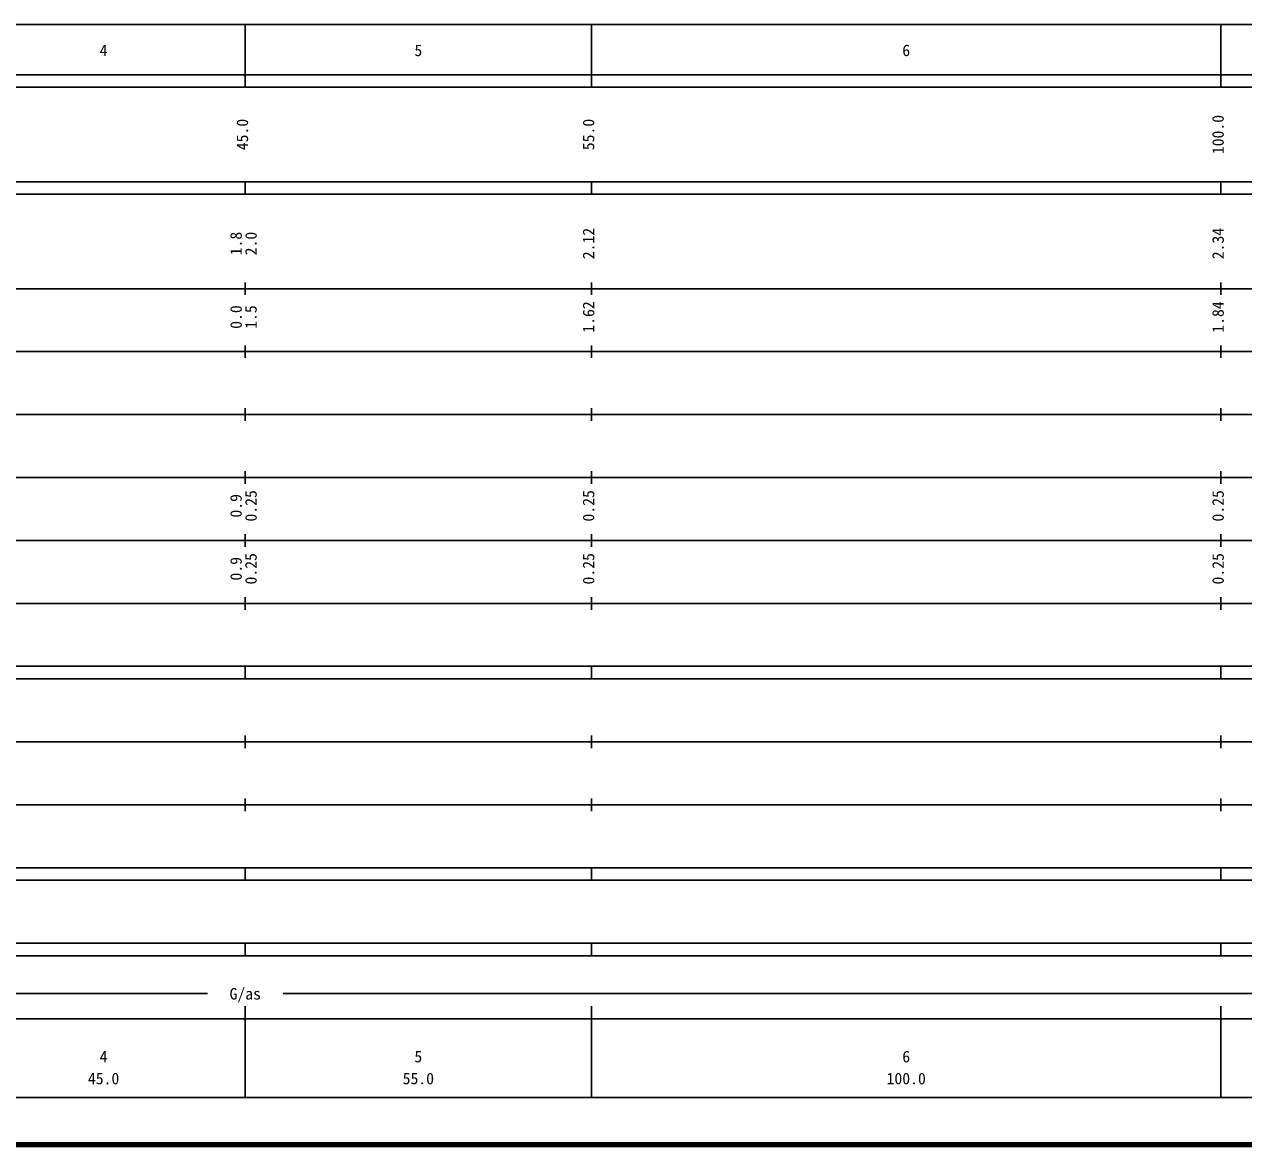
# Model space of a CAD drawing. Units: millimetres on the paper, enlarged 1000 times. Extents: x 40000 to 680000, y 20000 to 380000.
# Drawn here: x 277915 to 471602, y 20000 to 198000 of the extents above; entities that cross this region are included whole.
import ezdxf
from ezdxf.enums import TextEntityAlignment as Align

# ---------------------------------------------------------------- set-up
doc = ezdxf.new("R2010")
doc.units = ezdxf.units.MM
doc.header["$LTSCALE"] = 1000
doc.layers.add('M-TTL', color=2, linetype='Continuous', lineweight=140)
doc.layers.add('M-TTL-BAND', color=7, linetype='Continuous', lineweight=25)
doc.styles.add('ＭＳ ゴシック', font='')
doc.styles.get('ＭＳ ゴシック').set_extended_font_data('MS Gothic')

msp = doc.modelspace()

# ---------------------------------------------------------------- linework, layer by layer
at = {"layer": 'M-TTL'}
msp.add_line((40000, 20000), (680000, 20000), dxfattribs=at)
at = {"layer": 'M-TTL-BAND'}
for p, q in [((68000, 198000), (579000, 198000)), ((313000, 188000), (313000, 198000)), ((368000, 188000), (368000, 198000)), ((468000, 188000), (468000, 198000)), ((40000, 190000), (579000, 190000)), ((40000, 188000), (579000, 188000)), ((40000, 173000), (579000, 173000)), ((313000, 171000), (313000, 173000)), ((368000, 171000), (368000, 173000)), ((468000, 171000), (468000, 173000)), ((40000, 171000), (579000, 171000)), ((313000, 155000), (313000, 157000)), ((368000, 155000), (368000, 157000)), ((468000, 155000), (468000, 157000)), ((40000, 156000), (579000, 156000)), ((46000, 146000), (579000, 146000)), ((313000, 145000), (313000, 147000)), ((368000, 145000), (368000, 147000)), ((468000, 145000), (468000, 147000)), ((52000, 136000), (579000, 136000)), ((313000, 135000), (313000, 137000)), ((368000, 135000), (368000, 137000)), ((468000, 135000), (468000, 137000)), ((46000, 126000), (579000, 126000)), ((313000, 125000), (313000, 127000)), ((368000, 125000), (368000, 127000)), ((468000, 125000), (468000, 127000)), ((313000, 115000), (313000, 117000)), ((368000, 115000), (368000, 117000)), ((468000, 115000), (468000, 117000)), ((52000, 116000), (579000, 116000)), ((313000, 105000), (313000, 107000)), ((368000, 105000), (368000, 107000)), ((468000, 105000), (468000, 107000)), ((46000, 106000), (579000, 106000)), ((40000, 96000), (579000, 96000)), ((313000, 94000), (313000, 96000)), ((368000, 94000), (368000, 96000)), ((468000, 94000), (468000, 96000)), ((40000, 94000), (579000, 94000)), ((49000, 84000), (579000, 84000)), ((313000, 83000), (313000, 85000)), ((368000, 83000), (368000, 85000)), ((468000, 83000), (468000, 85000)), ((40000, 74000), (579000, 74000)), ((313000, 73000), (313000, 75000)), ((368000, 73000), (368000, 75000)), ((468000, 73000), (468000, 75000)), ((40000, 64000), (579000, 64000)), ((313000, 62000), (313000, 64000)), ((368000, 62000), (368000, 64000)), ((468000, 62000), (468000, 64000)), ((40000, 62000), (579000, 62000)), ((40000, 52000), (579000, 52000)), ((313000, 50000), (313000, 52000)), ((368000, 50000), (368000, 52000)), ((468000, 50000), (468000, 52000)), ((40000, 50000), (579000, 50000)), ((69500, 44000), (307000, 44000)), ((319000, 44000), (565000, 44000)), ((313000, 27500), (313000, 42000)), ((368000, 27500), (368000, 42000)), ((468000, 27500), (468000, 42000)), ((40000, 40000), (579000, 40000)), ((68000, 27500), (579000, 27500))]:
    msp.add_line(p, q, dxfattribs=at)

# ---------------------------------------------------------------- texts
at = {"layer": 'M-TTL-BAND', "style": 'ＭＳ ゴシック'}
for s, p in [('4', (290500, 192405)), ('5', (340500, 192405)), ('6', (418000, 192405)), ('G/as', (313000, 42500)), ('6', (418000, 32523)), ('4', (290500, 32523)), ('5', (340500, 32523)), ('45.0', (290500, 29033)), ('55.0', (340500, 29033)), ('100.0', (418000, 29033))]:
    msp.add_text(s, height=1833, dxfattribs=at).set_placement(p, align=Align.BOTTOM_CENTER)
for s, p in [('45.0', (314000, 180500)), ('55.0', (369000, 180500)), ('100.0', (469000, 180500)), ('1.8', (313000, 163174)), ('2.0', (315370, 163174)), ('2.12', (369000, 163174)), ('2.34', (469000, 163174)), ('0.0', (313000, 151500)), ('1.5', (315370, 151500)), ('1.62', (369000, 151500)), ('1.84', (469000, 151500)), ('0.9', (313000, 121500)), ('0.25', (315370, 121500)), ('0.25', (369000, 121500)), ('0.25', (469000, 121500)), ('0.9', (313000, 111500)), ('0.25', (315370, 111500)), ('0.25', (369000, 111500)), ('0.25', (469000, 111500))]:
    msp.add_text(s, height=1833, rotation=90, dxfattribs=at).set_placement(p, align=Align.BOTTOM_CENTER)

doc.saveas('drawing.dxf')
